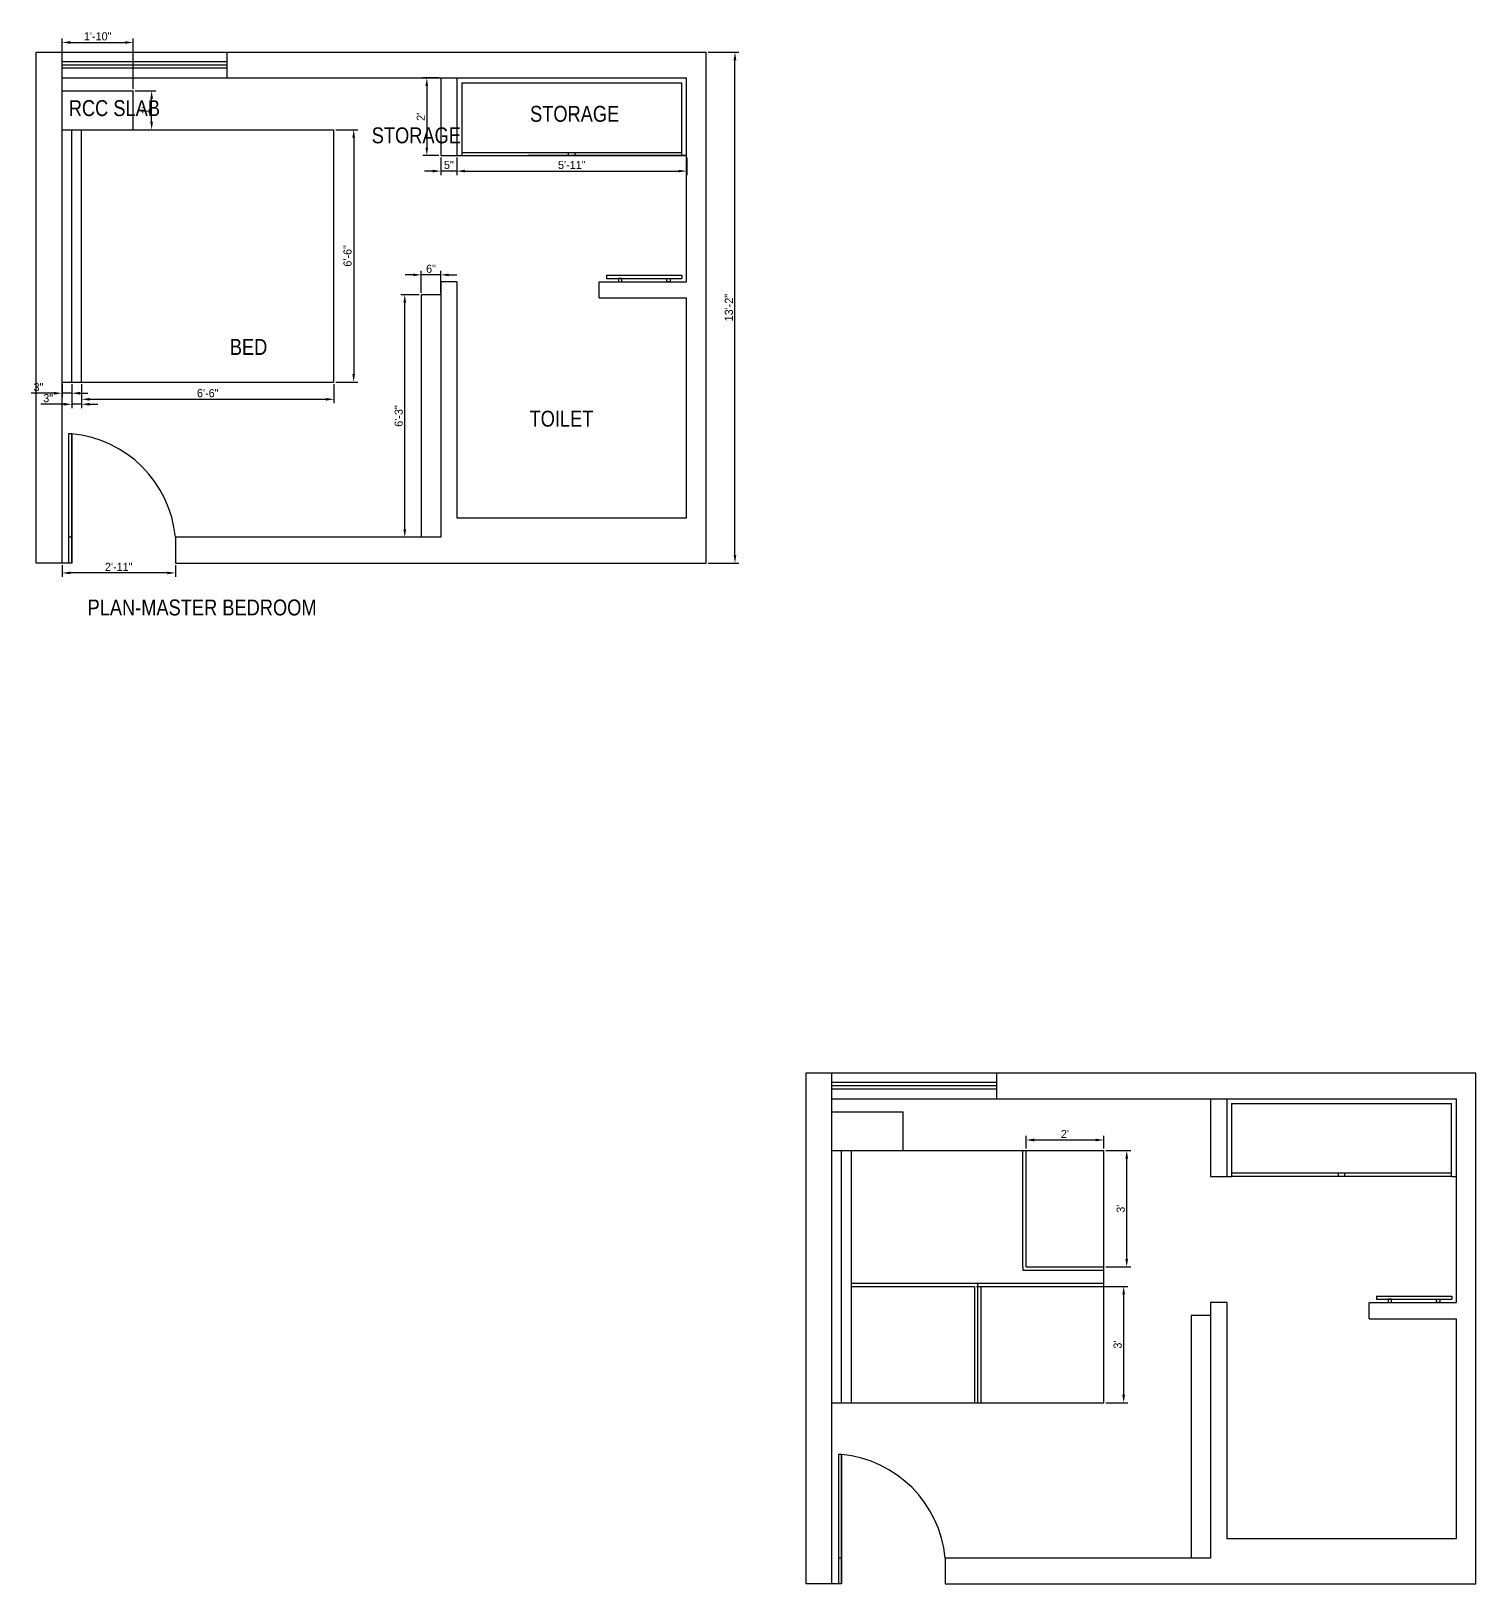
# Model space of a CAD drawing. Header units: millimetres. Extents: x 543 to 4140, y -1075 to 1161.
# Drawn here: x 1835.6 to 2282.1, y -322.6 to 157.5 of the extents above; entities that cross this region are included whole.
import ezdxf

# ---------------------------------------------------------------- set-up
doc = ezdxf.new("R2010")
doc.units = ezdxf.units.MM
doc.layers.add('TXT', color=7, linetype='Continuous', lineweight=25)
doc.styles.add('stylus BT', font='swissc.ttf')
doc.dimstyles.new('ISO-25', dxfattribs={"dimtxt": 2.5, "dimasz": 2.5, "dimexe": 1.25, "dimexo": 0.625, "dimtad": 1, "dimlunit": 4, "dimtxsty": 'Standard', "dimcen": 2.5, "dimadec": 0, "dimazin": 0, "dimtfac": 1, "dimtmove": 0, "dimatfit": 3, "dimfxl": 1, "dimarcsym": 0})

# ---------------------------------------------------------------- blocks, each defined once
blk = doc.blocks.new('*D6')
at = {"color": 0, "lineweight": -2}
for p, q in [((1929.83, 126.96), (1936.56, 126.96)), ((1935.31, 124.46), (1935.31, 51.46)), ((1929.83, 48.96), (1936.56, 48.96))]:
    blk.add_line(p, q, dxfattribs=at)
at = {"color": 0}
for points in [[(1934.89, 124.46), (1935.72, 124.46), (1935.31, 126.96)], [(1934.89, 51.46), (1935.72, 51.46), (1935.31, 48.96)]]:
    blk.add_solid(points, dxfattribs=at)
at = {"layer": 'Defpoints', "color": 0}
for p in [(1929.21, 126.96), (1929.21, 48.96), (1935.31, 48.96)]:
    blk.add_point(p, dxfattribs=at)
at = {"color": 0, "insert": (1933.43, 87.96), "char_height": 2.5, "attachment_point": 5, "rotation": 90}
blk.add_mtext('6\'-6"', dxfattribs=at)
blk = doc.blocks.new('*D7')
at = {"color": 0, "lineweight": -2}
for p, q in [((1851.21, 48.33), (1851.21, 42.38)), ((1929.21, 48.33), (1929.21, 42.38)), ((1853.71, 43.63), (1926.71, 43.63))]:
    blk.add_line(p, q, dxfattribs=at)
at = {"color": 0}
for points in [[(1853.71, 44.04), (1853.71, 43.21), (1851.21, 43.63)], [(1926.71, 44.04), (1926.71, 43.21), (1929.21, 43.63)]]:
    blk.add_solid(points, dxfattribs=at)
at = {"layer": 'Defpoints', "color": 0}
for p in [(1851.21, 48.96), (1929.21, 48.96), (1929.21, 43.63)]:
    blk.add_point(p, dxfattribs=at)
at = {"color": 0, "insert": (1890.21, 45.5), "char_height": 2.5, "attachment_point": 5}
blk.add_mtext('6\'-6"', dxfattribs=at)
blk = doc.blocks.new('*D8')
at = {"color": 0, "lineweight": -2}
for p, q in [((1848.21, 48.33), (1848.21, 40.85)), ((1851.21, 48.33), (1851.21, 40.85)), ((1845.71, 42.1), (1838.62, 42.1)), ((1851.21, 42.1), (1848.21, 42.1)), ((1853.71, 42.1), (1856.21, 42.1))]:
    blk.add_line(p, q, dxfattribs=at)
at = {"color": 0}
for points in [[(1845.71, 42.51), (1845.71, 41.68), (1848.21, 42.1)], [(1853.71, 42.51), (1853.71, 41.68), (1851.21, 42.1)]]:
    blk.add_solid(points, dxfattribs=at)
at = {"layer": 'Defpoints', "color": 0}
for p in [(1848.21, 48.96), (1851.21, 48.96), (1848.21, 42.1)]:
    blk.add_point(p, dxfattribs=at)
at = {"color": 0, "insert": (1840.91, 43.97), "char_height": 2.5, "attachment_point": 5}
blk.add_mtext('3"', dxfattribs=at)
blk = doc.blocks.new('*D9')
at = {"color": 0, "lineweight": -2}
for p, q in [((1845.21, 48.33), (1845.21, 44.25)), ((1848.21, 48.33), (1848.21, 44.25)), ((1842.71, 45.5), (1835.62, 45.5)), ((1848.21, 45.5), (1845.21, 45.5)), ((1850.71, 45.5), (1853.21, 45.5))]:
    blk.add_line(p, q, dxfattribs=at)
at = {"color": 0}
for points in [[(1842.71, 45.92), (1842.71, 45.08), (1845.21, 45.5)], [(1850.71, 45.92), (1850.71, 45.08), (1848.21, 45.5)]]:
    blk.add_solid(points, dxfattribs=at)
at = {"layer": 'Defpoints', "color": 0}
for p in [(1845.21, 48.96), (1848.21, 48.96), (1845.21, 45.5)]:
    blk.add_point(p, dxfattribs=at)
at = {"color": 0, "insert": (1837.91, 47.38), "char_height": 2.5, "attachment_point": 5}
blk.add_mtext('3"', dxfattribs=at)
blk = doc.blocks.new('*D10')
at = {"color": 0, "lineweight": -2}
for p, q in [((1845.21, 139.58), (1845.21, 155.2)), ((1847.71, 153.95), (1864.71, 153.95)), ((1867.21, 139.58), (1867.21, 155.2))]:
    blk.add_line(p, q, dxfattribs=at)
at = {"color": 0}
for points in [[(1847.71, 154.37), (1847.71, 153.53), (1845.21, 153.95)], [(1864.71, 154.37), (1864.71, 153.53), (1867.21, 153.95)]]:
    blk.add_solid(points, dxfattribs=at)
at = {"layer": 'Defpoints', "color": 0}
for p in [(1867.21, 153.95), (1845.21, 138.96), (1867.21, 138.96)]:
    blk.add_point(p, dxfattribs=at)
at = {"color": 0, "insert": (1856.21, 155.82), "char_height": 2.5, "attachment_point": 5}
blk.add_mtext('1\'-10"', dxfattribs=at)
blk = doc.blocks.new('*D11')
at = {"color": 0, "lineweight": -2}
for p, q in [((1867.83, 138.96), (1874.13, 138.96)), ((1872.88, 129.46), (1872.88, 136.46)), ((1867.83, 126.96), (1874.13, 126.96))]:
    blk.add_line(p, q, dxfattribs=at)
at = {"color": 0}
for points in [[(1872.46, 136.46), (1873.29, 136.46), (1872.88, 138.96)], [(1872.46, 129.46), (1873.29, 129.46), (1872.88, 126.96)]]:
    blk.add_solid(points, dxfattribs=at)
at = {"layer": 'Defpoints', "color": 0}
for p in [(1867.21, 138.96), (1872.88, 138.96), (1867.21, 126.96)]:
    blk.add_point(p, dxfattribs=at)
at = {"color": 0, "insert": (1871, 132.96), "char_height": 2.5, "attachment_point": 5, "rotation": 90}
blk.add_mtext("1'", dxfattribs=at)
blk = doc.blocks.new('*D12')
at = {"color": 0, "lineweight": -2}
for p, q in [((1961.58, 142.96), (1956.66, 142.96)), ((1957.91, 140.46), (1957.91, 121.46)), ((1961.58, 118.96), (1956.66, 118.96))]:
    blk.add_line(p, q, dxfattribs=at)
at = {"color": 0}
for points in [[(1957.49, 140.46), (1958.32, 140.46), (1957.91, 142.96)], [(1957.49, 121.46), (1958.32, 121.46), (1957.91, 118.96)]]:
    blk.add_solid(points, dxfattribs=at)
at = {"layer": 'Defpoints', "color": 0}
for p in [(1962.21, 142.96), (1957.91, 118.96), (1962.21, 118.96)]:
    blk.add_point(p, dxfattribs=at)
at = {"color": 0, "insert": (1956.03, 130.96), "char_height": 2.5, "attachment_point": 5, "rotation": 90}
blk.add_mtext("2'", dxfattribs=at)
blk = doc.blocks.new('*D13')
at = {"color": 0, "lineweight": -2}
for p, q in [((1962.21, 118.33), (1962.21, 112.93)), ((1967.21, 118.33), (1967.21, 112.93)), ((1959.71, 114.18), (1957.21, 114.18)), ((1967.21, 114.18), (1962.21, 114.18)), ((1969.71, 114.18), (1972.21, 114.18))]:
    blk.add_line(p, q, dxfattribs=at)
at = {"color": 0}
for points in [[(1959.71, 114.59), (1959.71, 113.76), (1962.21, 114.18)], [(1969.71, 114.59), (1969.71, 113.76), (1967.21, 114.18)]]:
    blk.add_solid(points, dxfattribs=at)
at = {"layer": 'Defpoints', "color": 0}
for p in [(1962.21, 118.96), (1967.21, 118.96), (1962.21, 114.18)]:
    blk.add_point(p, dxfattribs=at)
at = {"color": 0, "insert": (1964.71, 116.05), "char_height": 2.5, "attachment_point": 5}
blk.add_mtext('5"', dxfattribs=at)
blk = doc.blocks.new('*D14')
at = {"color": 0, "lineweight": -2}
for p, q in [((1967.21, 118.33), (1967.21, 112.93)), ((2038.21, 118.33), (2038.21, 112.93)), ((1969.71, 114.18), (2035.71, 114.18))]:
    blk.add_line(p, q, dxfattribs=at)
at = {"color": 0}
for points in [[(1969.71, 114.59), (1969.71, 113.76), (1967.21, 114.18)], [(2035.71, 114.59), (2035.71, 113.76), (2038.21, 114.18)]]:
    blk.add_solid(points, dxfattribs=at)
at = {"layer": 'Defpoints', "color": 0}
for p in [(1967.21, 118.96), (2038.21, 118.96), (2038.21, 114.18)]:
    blk.add_point(p, dxfattribs=at)
at = {"color": 0, "insert": (2002.71, 116.05), "char_height": 2.5, "attachment_point": 5}
blk.add_mtext('5\'-11"', dxfattribs=at)
blk = doc.blocks.new('*D15')
at = {"color": 0, "lineweight": -2}
for p, q in [((2044.83, 150.96), (2054.38, 150.96)), ((2053.13, -4.54), (2053.13, 148.46)), ((2044.83, -7.04), (2054.38, -7.04))]:
    blk.add_line(p, q, dxfattribs=at)
at = {"color": 0}
for points in [[(2052.72, 148.46), (2053.55, 148.46), (2053.13, 150.96)], [(2052.72, -4.54), (2053.55, -4.54), (2053.13, -7.04)]]:
    blk.add_solid(points, dxfattribs=at)
at = {"layer": 'Defpoints', "color": 0}
for p in [(2044.21, 150.96), (2053.13, 150.96), (2044.21, -7.04)]:
    blk.add_point(p, dxfattribs=at)
at = {"color": 0, "insert": (2051.26, 71.96), "char_height": 2.5, "attachment_point": 5, "rotation": 90}
blk.add_mtext('13\'-2"', dxfattribs=at)
blk = doc.blocks.new('*D16')
at = {"color": 0, "lineweight": -2}
for p, q in [((1845.21, -7.67), (1845.21, -11.31)), ((1880.21, -7.67), (1880.21, -11.31)), ((1877.71, -10.06), (1847.71, -10.06))]:
    blk.add_line(p, q, dxfattribs=at)
at = {"color": 0}
for points in [[(1847.71, -9.64), (1847.71, -10.47), (1845.21, -10.06)], [(1877.71, -9.64), (1877.71, -10.47), (1880.21, -10.06)]]:
    blk.add_solid(points, dxfattribs=at)
at = {"layer": 'Defpoints', "color": 0}
for p in [(1845.21, -7.04), (1880.21, -7.04), (1845.21, -10.06)]:
    blk.add_point(p, dxfattribs=at)
at = {"color": 0, "insert": (1862.71, -8.18), "char_height": 2.5, "attachment_point": 5}
blk.add_mtext('2\'-11"', dxfattribs=at)
blk = doc.blocks.new('*D17')
at = {"color": 0, "lineweight": -2}
for p, q in [((1955.58, 75.96), (1949.85, 75.96)), ((1951.1, 3.46), (1951.1, 73.46)), ((1955.58, 0.96), (1949.85, 0.96))]:
    blk.add_line(p, q, dxfattribs=at)
at = {"color": 0}
for points in [[(1950.69, 73.46), (1951.52, 73.46), (1951.1, 75.96)], [(1950.69, 3.46), (1951.52, 3.46), (1951.1, 0.96)]]:
    blk.add_solid(points, dxfattribs=at)
at = {"layer": 'Defpoints', "color": 0}
for p in [(1951.1, 75.96), (1956.21, 75.96), (1956.21, 0.96)]:
    blk.add_point(p, dxfattribs=at)
at = {"color": 0, "insert": (1949.23, 38.46), "char_height": 2.5, "attachment_point": 5, "rotation": 90}
blk.add_mtext('6\'-3"', dxfattribs=at)
blk = doc.blocks.new('*D18')
at = {"color": 0, "lineweight": -2}
for p, q in [((1953.71, 82.09), (1951.21, 82.09)), ((1956.21, 76.58), (1956.21, 83.34)), ((1962.21, 82.09), (1956.21, 82.09)), ((1962.21, 76.58), (1962.21, 83.34)), ((1964.71, 82.09), (1967.21, 82.09))]:
    blk.add_line(p, q, dxfattribs=at)
at = {"color": 0}
for points in [[(1953.71, 82.5), (1953.71, 81.67), (1956.21, 82.09)], [(1964.71, 82.5), (1964.71, 81.67), (1962.21, 82.09)]]:
    blk.add_solid(points, dxfattribs=at)
at = {"layer": 'Defpoints', "color": 0}
for p in [(1956.21, 82.09), (1956.21, 75.96), (1962.21, 75.96)]:
    blk.add_point(p, dxfattribs=at)
at = {"color": 0, "insert": (1959.21, 83.96), "char_height": 2.5, "attachment_point": 5}
blk.add_mtext('6"', dxfattribs=at)
blk = doc.blocks.new('*D19')
at = {"color": 0, "lineweight": -2}
for p, q in [((2143.1, -187.98), (2143.1, -184.11)), ((2145.6, -185.36), (2164.6, -185.36)), ((2167.1, -187.98), (2167.1, -184.11))]:
    blk.add_line(p, q, dxfattribs=at)
at = {"color": 0, "lineweight": 100}
for points in [[(2145.6, -184.95), (2145.6, -185.78), (2143.1, -185.36)], [(2164.6, -184.95), (2164.6, -185.78), (2167.1, -185.36)]]:
    blk.add_solid(points, dxfattribs=at)
at = {"layer": 'Defpoints', "color": 0, "lineweight": 100}
for p in [(2167.1, -185.36), (2143.1, -188.61), (2167.1, -188.61)]:
    blk.add_point(p, dxfattribs=at)
at = {"color": 0, "insert": (2155.1, -183.49), "char_height": 2.5, "attachment_point": 5}
blk.add_mtext("2'", dxfattribs=at)
blk = doc.blocks.new('*D20')
at = {"color": 0, "lineweight": -2}
for p, q in [((2167.73, -188.61), (2175.45, -188.61)), ((2174.2, -222.11), (2174.2, -191.11)), ((2167.73, -224.61), (2175.45, -224.61))]:
    blk.add_line(p, q, dxfattribs=at)
at = {"color": 0, "lineweight": 100}
for points in [[(2173.78, -191.11), (2174.62, -191.11), (2174.2, -188.61)], [(2173.78, -222.11), (2174.62, -222.11), (2174.2, -224.61)]]:
    blk.add_solid(points, dxfattribs=at)
at = {"layer": 'Defpoints', "color": 0, "lineweight": 100}
for p in [(2167.1, -188.61), (2174.2, -188.61), (2167.1, -224.61)]:
    blk.add_point(p, dxfattribs=at)
at = {"color": 0, "insert": (2172.33, -206.61), "char_height": 2.5, "attachment_point": 5, "rotation": 90}
blk.add_mtext("3'", dxfattribs=at)
blk = doc.blocks.new('*D21')
at = {"color": 0, "lineweight": -2}
for p, q in [((2127.73, -230.61), (2174.5, -230.61)), ((2173.25, -264.11), (2173.25, -233.11)), ((2167.73, -266.61), (2174.5, -266.61))]:
    blk.add_line(p, q, dxfattribs=at)
at = {"color": 0, "lineweight": 100}
for points in [[(2172.83, -233.11), (2173.67, -233.11), (2173.25, -230.61)], [(2172.83, -264.11), (2173.67, -264.11), (2173.25, -266.61)]]:
    blk.add_solid(points, dxfattribs=at)
at = {"layer": 'Defpoints', "color": 0, "lineweight": 100}
for p in [(2127.1, -230.61), (2173.25, -230.61), (2167.1, -266.61)]:
    blk.add_point(p, dxfattribs=at)
at = {"color": 0, "insert": (2171.38, -248.61), "char_height": 2.5, "attachment_point": 5, "rotation": 90}
blk.add_mtext("3'", dxfattribs=at)

msp = doc.modelspace()

# ---------------------------------------------------------------- linework, layer by layer
for p, q in [((1837.205, 150.955), (2044.205, 150.955)), ((1837.205, -7.045), (1837.205, 150.955)), ((1845.205, -7.045), (1845.205, 150.955)), ((1896.205, 142.955), (1896.205, 150.955)), ((2044.205, -7.045), (2044.205, 150.955)), ((1896.205, 147.955), (1845.205, 147.955)), ((1896.205, 146.955), (1845.205, 146.955)), ((1896.205, 145.955), (1845.205, 145.955)), ((1845.205, 142.955), (2038.205, 142.955)), ((1962.205, 142.955), (1962.205, 118.955)), ((1967.205, 142.955), (1967.205, 118.955)), ((1968.705, 141.455), (2036.705, 141.455)), ((1968.705, 141.455), (1968.705, 118.955)), ((2036.705, 118.955), (2036.705, 141.455)), ((2038.205, 79.955), (2038.205, 142.955)), ((1845.205, 138.955), (1867.205, 138.955)), ((1867.205, 126.955), (1867.205, 138.955)), ((1845.205, 126.955), (1929.205, 126.955)), ((1848.205, 48.955), (1848.205, 126.955)), ((1851.205, 48.955), (1851.205, 126.955)), ((1929.205, 48.955), (1929.205, 126.955)), ((1962.205, 118.955), (1967.205, 118.955)), ((1967.205, 118.955), (1968.705, 118.955)), ((1967.205, 118.955), (2038.205, 118.955)), ((1967.205, 118.955), (2038.205, 118.955)), ((1968.705, 119.955), (2036.705, 119.955)), ((1968.705, 118.955), (2036.705, 118.955)), ((2038.205, 118.955), (1989.224, 118.955)), ((2001.705, 118.955), (2001.705, 119.955)), ((2003.705, 118.955), (2003.705, 119.955)), ((2036.705, 118.955), (2038.205, 118.955)), ((2013.448, 81.955), (2036.73, 81.955)), ((2013.448, 81.955), (2013.448, 80.955)), ((2036.73, 81.955), (2036.73, 80.955)), ((1967.205, 79.955), (1962.205, 79.955)), ((1962.205, 79.955), (1962.205, 0.955)), ((1967.205, 79.955), (1967.205, 6.955)), ((2011.205, 79.955), (2038.205, 79.955)), ((2011.205, 74.955), (2011.205, 79.955)), ((2013.448, 80.955), (2036.73, 80.955)), ((1962.205, 75.955), (1956.205, 75.955)), ((1956.205, 75.955), (1956.205, 0.955)), ((2011.205, 74.955), (2038.205, 74.955)), ((2038.205, 6.955), (2038.205, 74.955)), ((1845.205, 48.955), (1929.205, 48.955)), ((1847.205, 32.955), (1847.205, -7.045)), ((1848.205, 32.955), (1847.205, 32.955)), ((1848.205, -7.045), (1848.205, 32.955)), ((1848.205, 32.955), (1848.205, -7.045)), ((1967.205, 6.955), (2038.205, 6.955)), ((1848.205, 0.955), (1847.205, 0.955)), ((1962.205, 0.955), (1880.205, 0.955)), ((1880.205, 0.955), (1880.205, -7.045)), ((1848.205, -7.045), (1837.205, -7.045)), ((1880.205, -7.045), (2044.205, -7.045)), ((2075.103, -164.609), (2282.103, -164.609)), ((2075.103, -322.609), (2075.103, -164.609)), ((2083.103, -322.609), (2083.103, -164.609)), ((2134.103, -167.609), (2083.103, -167.609)), ((2134.103, -172.609), (2134.103, -164.609)), ((2282.103, -322.609), (2282.103, -164.609)), ((2134.103, -168.609), (2083.103, -168.609)), ((2134.103, -169.609), (2083.103, -169.609)), ((2083.103, -172.609), (2276.103, -172.609)), ((2200.103, -172.609), (2200.103, -196.609)), ((2205.103, -172.609), (2205.103, -196.609)), ((2276.103, -235.609), (2276.103, -172.609)), ((2083.103, -176.609), (2105.103, -176.609)), ((2105.103, -188.609), (2105.103, -176.609)), ((2206.603, -174.109), (2274.603, -174.109)), ((2206.603, -174.109), (2206.603, -196.609)), ((2274.603, -196.609), (2274.603, -174.109)), ((2083.103, -188.609), (2167.103, -188.609)), ((2086.103, -266.609), (2086.103, -188.609)), ((2089.103, -266.609), (2089.103, -188.609)), ((2142.103, -224.609), (2142.103, -188.609)), ((2143.103, -224.609), (2143.103, -188.609)), ((2167.103, -266.609), (2167.103, -188.609)), ((2200.103, -196.609), (2205.103, -196.609)), ((2205.103, -196.609), (2206.603, -196.609)), ((2274.603, -195.609), (2206.603, -195.609)), ((2274.603, -196.609), (2206.603, -196.609)), ((2239.603, -196.609), (2239.603, -195.609)), ((2241.603, -196.609), (2241.603, -195.609)), ((2274.603, -196.609), (2276.103, -196.609)), ((2142.103, -224.609), (2142.103, -225.609)), ((2142.103, -225.609), (2143.103, -225.609)), ((2143.103, -224.609), (2167.103, -224.609)), ((2143.103, -225.609), (2167.103, -225.609)), ((2089.103, -229.609), (2167.103, -229.609)), ((2128.103, -229.609), (2128.103, -266.609)), ((2089.103, -230.609), (2127.103, -230.609)), ((2127.103, -230.609), (2127.103, -266.609)), ((2129.103, -230.609), (2129.103, -266.609)), ((2129.103, -230.609), (2167.103, -230.609)), ((2251.346, -233.609), (2274.628, -233.609)), ((2251.346, -233.609), (2251.346, -234.609)), ((2251.346, -234.609), (2274.628, -234.609)), ((2274.628, -233.609), (2274.628, -234.609)), ((2200.103, -239.609), (2194.103, -239.609)), ((2194.103, -239.609), (2194.103, -314.609)), ((2205.103, -235.609), (2200.103, -235.609)), ((2200.103, -235.609), (2200.103, -314.609)), ((2205.103, -235.609), (2205.103, -308.609)), ((2249.103, -235.609), (2276.103, -235.609)), ((2249.103, -240.609), (2249.103, -235.609)), ((2249.103, -240.609), (2276.103, -240.609)), ((2276.103, -308.609), (2276.103, -240.609)), ((2083.103, -266.609), (2167.103, -266.609)), ((2085.103, -282.609), (2085.103, -322.609)), ((2086.103, -282.609), (2085.103, -282.609)), ((2086.103, -322.609), (2086.103, -282.609)), ((2086.103, -282.609), (2086.103, -322.609)), ((2205.103, -308.609), (2276.103, -308.609)), ((2086.103, -314.609), (2085.103, -314.609)), ((2200.103, -314.609), (2118.103, -314.609)), ((2118.103, -314.609), (2118.103, -322.609)), ((2086.103, -322.609), (2075.103, -322.609)), ((2118.103, -322.609), (2282.103, -322.609))]:
    msp.add_line(p, q)
for points in [[(2017.117, 79.955), (2018.125, 79.955), (2018.125, 80.955), (2017.117, 80.955)], [(2033.061, 79.955), (2032.054, 79.955), (2032.054, 80.955), (2033.061, 80.955)], [(2255.015, -235.609), (2256.022, -235.609), (2256.022, -234.609), (2255.015, -234.609)], [(2270.959, -235.609), (2269.952, -235.609), (2269.952, -234.609), (2270.959, -234.609)]]:
    msp.add_lwpolyline(points, close=True)
for centre in [(1844.902, -2.348), (2082.8, -317.912)]:
    msp.add_arc(centre, 35.457, 5.34523, 84.65477)

# ---------------------------------------------------------------- texts
at = {"layer": 'TXT', "style": 'stylus BT'}
for s, height, p in [('RCC SLAB', 4.9203, (1847.269, 131.179)), ('STORAGE', 4.9203, (1989.812, 129.417)), ('STORAGE', 4.9203, (1940.889, 122.763)), ('BED', 4.9203, (1897.037, 57.352)), ('TOILET', 4.9203, (1989.649, 35.169)), ('PLAN-MASTER BEDROOM', 4.92032, (1853.074, -23.192))]:
    msp.add_text(s, height=height, dxfattribs=at).set_placement(p)

# ---------------------------------------------------------------- dimensions: what is measured, and where the dimension line sits
for base, p1, p2, picture, middle in [((1867.205, 153.949), (1845.205, 138.955), (1867.205, 138.955), '*D10', (1856.205, 155.824)), ((1962.205, 114.177), (1967.205, 118.955), (1962.205, 118.955), '*D13', (1964.705, 116.052)), ((2038.205, 114.177), (1967.205, 118.955), (2038.205, 118.955), '*D14', (2002.705, 116.052)), ((1956.205, 82.088), (1962.205, 75.955), (1956.205, 75.955), '*D18', (1959.205, 83.963)), ((1929.205, 43.626), (1851.205, 48.955), (1929.205, 48.955), '*D7', (1890.205, 45.501)), ((1845.205, -10.055), (1880.205, -7.045), (1845.205, -7.045), '*D16', (1862.705, -8.18)), ((2167.103, -185.363), (2143.103, -188.609), (2167.103, -188.609), '*D19', (2155.103, -183.488))]:
    dim = msp.add_linear_dim(base=base, p1=p1, p2=p2, dimstyle='ISO-25')
    dim.commit()
    dim.dimension.update_dxf_attribs({"geometry": picture, "text_midpoint": middle})
for base, p1, p2, picture, middle in [((2053.134, 150.955), (2044.205, -7.045), (2044.205, 150.955), '*D15', (2051.259, 71.955)), ((1957.906, 118.955), (1962.205, 142.955), (1962.205, 118.955), '*D12', (1956.031, 130.955)), ((1872.876, 138.955), (1867.205, 126.955), (1867.205, 138.955), '*D11', (1871.001, 132.955)), ((1935.307, 48.955), (1929.205, 126.955), (1929.205, 48.955), '*D6', (1933.432, 87.955)), ((1951.103, 75.955), (1956.205, 0.955), (1956.205, 75.955), '*D17', (1949.228, 38.455)), ((2174.201, -188.609), (2167.103, -224.609), (2167.103, -188.609), '*D20', (2172.326, -206.609)), ((2173.251, -230.609), (2167.103, -266.609), (2127.103, -230.609), '*D21', (2171.376, -248.609))]:
    dim = msp.add_linear_dim(base=base, p1=p1, p2=p2, angle=90, dimstyle='ISO-25')
    dim.commit()
    dim.dimension.update_dxf_attribs({"geometry": picture, "text_midpoint": middle})
for base, p1, p2, picture, middle in [((1845.205, 45.501), (1848.205, 48.955), (1845.205, 48.955), '*D9', (1837.914, 45.501)), ((1848.205, 42.097), (1851.205, 48.955), (1848.205, 48.955), '*D8', (1840.914, 42.097))]:
    dim = msp.add_linear_dim(base=base, p1=p1, p2=p2, dimstyle='ISO-25')
    dim.commit()
    dim.dimension.update_dxf_attribs({"geometry": picture, "text_midpoint": middle, "dimtype": 160})

doc.saveas('drawing.dxf')
